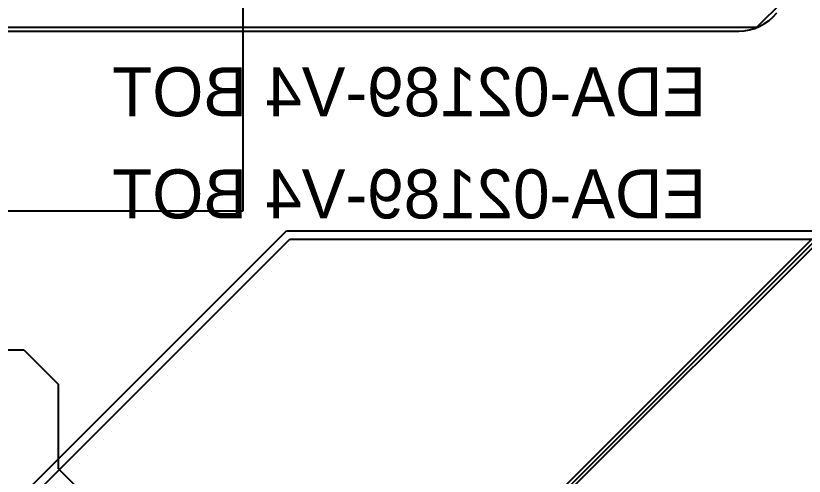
# Model space of a CAD drawing. Extents: x 28 to 300, y 18 to 330.
# Drawn here: x 101.73 to 126.24, y 118.35 to 132.67 of the extents above; entities that cross this region are included whole.
import ezdxf

# ---------------------------------------------------------------- set-up
doc = ezdxf.new("R2010")
doc.units = 0
for name, color, linetype in [('BOTTOMLAYER', 5, 'CONTINUOUS'), ('BOTTOMOVERLAY', 54, 'CONTINUOUS'), ('INTERNALPLANE1', 76, 'CONTINUOUS'), ('INTERNALPLANE6', 136, 'CONTINUOUS'), ('KEEPOUTLAYER', 6, 'CONTINUOUS'), ('MECHANICAL11', 56, 'CONTINUOUS'), ('MIDLAYER1', 16, 'CONTINUOUS')]:
    doc.layers.add(name, color=color, linetype=linetype)

msp = doc.modelspace()

# ---------------------------------------------------------------- linework, layer by layer
at = {"layer": 'BOTTOMLAYER'}
for p, q in [((100.167, 122.281), (101.978, 122.281)), ((101.978, 122.281), (103.055, 121.204)), ((103.055, 118.585), (103.055, 121.204)), ((103.055, 118.585), (105.363, 116.277))]:
    msp.add_line(p, q, dxfattribs=at)
at = {"layer": 'INTERNALPLANE1'}
for p, q in [((125.142, 132.519), (125.268, 132.631)), ((125.268, 132.631), (125.381, 132.758)), ((124.855, 132.339), (125.003, 132.421)), ((125.003, 132.421), (125.142, 132.519)), ((89.811, 132.189), (124.2, 132.189)), ((124.2, 132.189), (124.202, 132.189)), ((124.202, 132.189), (124.369, 132.199)), ((124.369, 132.199), (124.536, 132.227)), ((124.536, 132.227), (124.699, 132.274)), ((124.699, 132.274), (124.855, 132.339)), ((132.67, 131.925), (111.594, 110.849)), ((111.666, 110.777), (132.773, 131.884)), ((111.775, 110.742), (132.84, 131.807))]:
    msp.add_line(p, q, dxfattribs=at)
at = {"layer": 'INTERNALPLANE6'}
for p, q in [((125.142, 132.519), (125.268, 132.631)), ((125.268, 132.631), (125.381, 132.758)), ((124.855, 132.339), (125.003, 132.421)), ((125.003, 132.421), (125.142, 132.519)), ((89.811, 132.189), (124.2, 132.189)), ((124.2, 132.189), (124.202, 132.189)), ((124.202, 132.189), (124.369, 132.199)), ((124.369, 132.199), (124.536, 132.227)), ((124.536, 132.227), (124.699, 132.274)), ((124.699, 132.274), (124.855, 132.339))]:
    msp.add_line(p, q, dxfattribs=at)
at = {"layer": 'KEEPOUTLAYER'}
for p, q in [((124.765, 132.309), (125.578, 133.121)), ((89.764, 132.309), (124.765, 132.309))]:
    msp.add_line(p, q, dxfattribs=at)
at = {"layer": 'MECHANICAL11'}
for p, q in [((108.8, 126.599), (108.8, 176.599)), ((77.8, 126.599), (108.8, 126.599))]:
    msp.add_line(p, q, dxfattribs=at)
at = {"layer": 'MIDLAYER1'}
for p, q in [((93.69, 109.527), (110.142, 125.979)), ((110.142, 125.979), (127.338, 125.979)), ((93.944, 109.421), (110.247, 125.725)), ((110.247, 125.725), (127.443, 125.725))]:
    msp.add_line(p, q, dxfattribs=at)

# ---------------------------------------------------------------- texts
at = {"layer": 'BOTTOMLAYER', "text_generation_flag": 2}
msp.add_text('EDA-02189-V4 BOT', height=1.524, rotation=360, dxfattribs=at).set_placement((123.19, 126.365))
at = {"layer": 'BOTTOMOVERLAY', "text_generation_flag": 2}
msp.add_text('EDA-02189-V4 BOT', height=1.524, rotation=360, dxfattribs=at).set_placement((123.19, 129.54))

doc.saveas('drawing.dxf')
